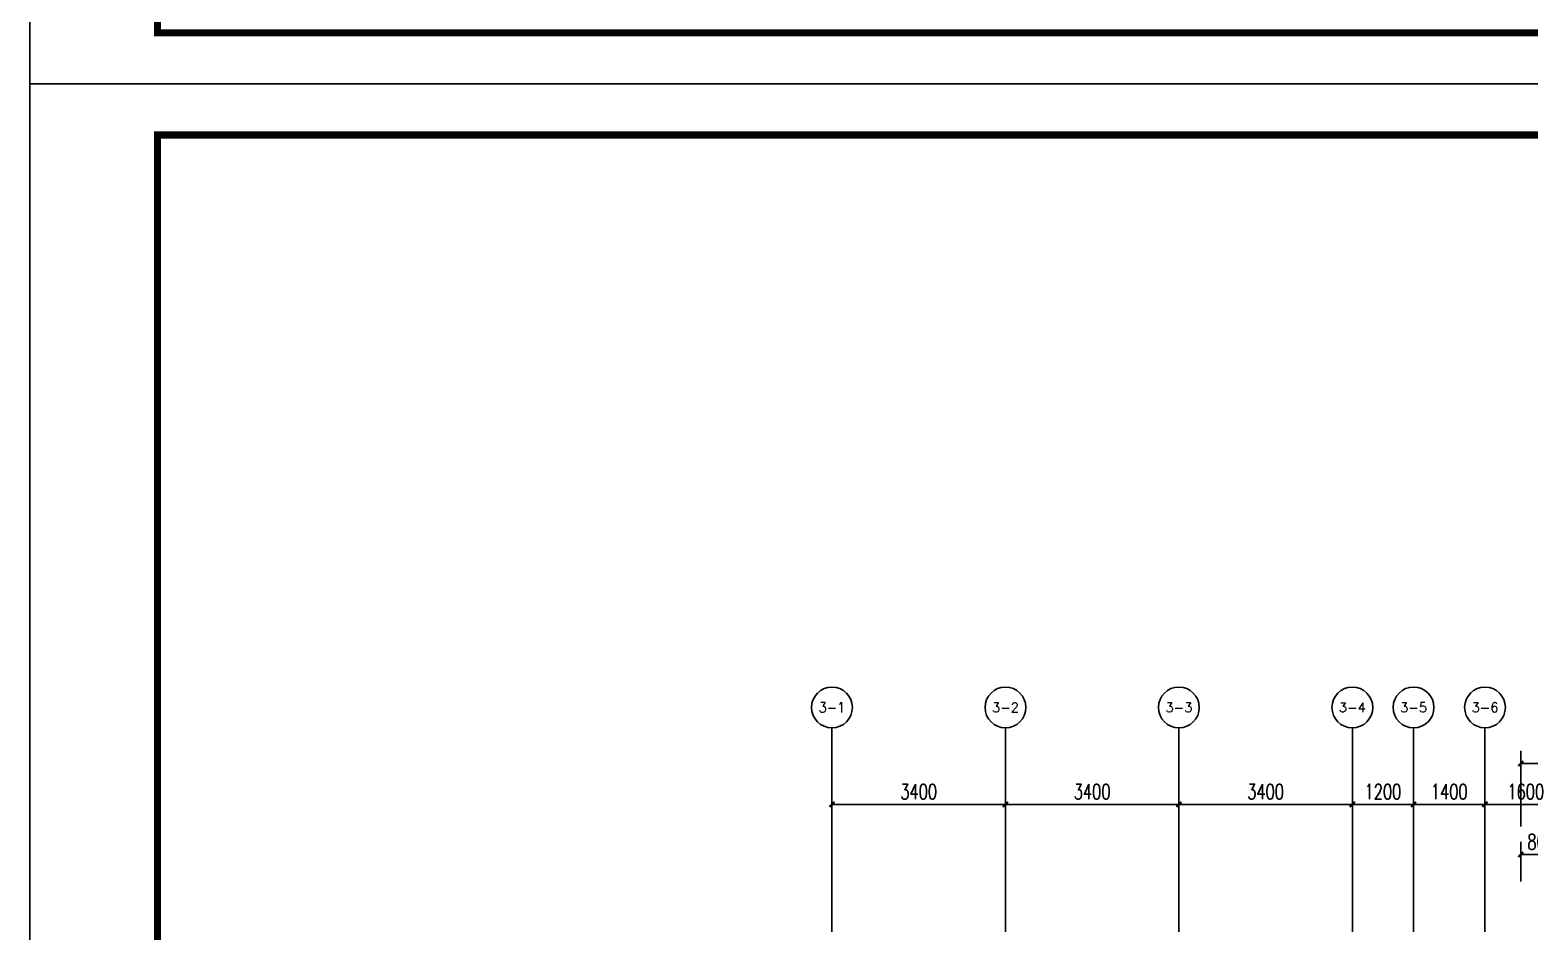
# Model space of a CAD drawing. Extents: x -59851 to 653804, y -249523 to 437614.
# Drawn here: x -59833 to -30432, y -87923 to -70249 of the extents above; entities that cross this region are included whole.
import ezdxf
from ezdxf.enums import TextEntityAlignment as Align

# ---------------------------------------------------------------- set-up
doc = ezdxf.new("R2010")
doc.units = 0
doc.header["$LTSCALE"] = 1000
doc.header["$MEASUREMENT"] = 0
for name, color, linetype in [('A-第三道尺寸线', 105, 'Continuous'), ('AXIS', 3, 'Continuous'), ('AXIS_TEXT', 7, 'Continuous'), ('LABEL_FIXBOX_PM', 7, 'Continuous'), ('LABEL_TXT_PM', 1, 'Continuous')]:
    doc.layers.add(name, color=color, linetype=linetype)
doc.styles.add('_TCH_AXIS', font='COMPLEX', dxfattribs={"bigfont": 'GBCBIG'})
doc.styles.add('_TCH_DIM_T3', font='SIMPLEX.shx', dxfattribs={"width": 0.705882, "bigfont": 'GBCBIG.shx'})
doc.styles.add('COMPLEX', font='COMPLEX')
doc.styles.add('LABEL_TXT_PM', font='pm_njadri_romans1.shx', dxfattribs={"width": 0.7, "bigfont": 'pm_njadri_hztxt.shx'})
doc.dimstyles.new('_TCH_ARCH&&100', dxfattribs={"dimtxt": 297.5, "dimasz": 100, "dimexe": 250, "dimexo": 300, "dimgap": 100, "dimtad": 1, "dimdec": 0, "dimzin": 0, "dimdsep": 46, "dimtxsty": '_TCH_DIM_T3', "dimblk": 'ARCHTICK', "dimcen": 0.09, "dimclrt": 7, "dimazin": 2, "dimtfac": 1, "dimtdec": 0, "dimtix": 1, "dimtmove": 2, "dimatfit": 3, "dimfxl": 0, "dimtolj": 1, "dimtzin": 0, "dimarcsym": 0})

# ---------------------------------------------------------------- blocks, each defined once
blk = doc.blocks.new('PMSheet_A1_20150113_5-3892016032414355901')
at = {"layer": 'LABEL_FIXBOX_PM'}
blk.add_lwpolyline([(0, 594), (841, 594), (841, 0), (0, 0)], close=True, dxfattribs=at)
at = {"layer": 'LABEL_FIXBOX_PM', "const_width": 1.4}
blk.add_lwpolyline([(831, 584), (25, 584), (25, 10), (831, 10)], close=True, dxfattribs=at)
at = {"layer": 'LABEL_TXT_PM', "style": 'LABEL_TXT_PM'}
for tag, height, width, p in [('修改图应说明理由', 4.5, 0.7, (788.35, 468.8)), ('出图章签名', 4.5, 0.7, (759.46, 338.09)), ('建设单位_U01', 4.5, 0.7, (800.9, 212.14)), ('建设单位', 4.5, 0.7, (800.9, 210.2)), ('建设单位_D01', 4.5, 0.7, (800.9, 207.4)), ('项目名称_U01', 4.5, 0.7, (800.9, 200.42)), ('项目名称', 4.5, 0.7, (800.9, 198.19)), ('项目名称_D01', 4.5, 0.7, (800.9, 195.3)), ('设计编号', 4.5, 0.6, (780.76, 187.9)), ('分项号', 4.5, 0.6, (820.26, 188)), ('项目经理', 4.5, 0.7, (780.26, 172)), ('项目经理签名', 4.5, 0.7, (810.18, 172.26)), ('审定', 4.5, 0.7, (780.26, 163.9)), ('审定签名', 4.5, 0.7, (810.18, 164.16)), ('审核', 4.5, 0.7, (780.26, 156)), ('审核签名', 4.5, 0.7, (810.18, 156.26)), ('项目负责', 4.5, 0.7, (780.26, 148)), ('项目负责签名', 4.5, 0.7, (810.18, 148.26)), ('专业负责', 4.5, 0.7, (780.26, 140)), ('专业负责签名', 4.5, 0.7, (810.18, 140.26)), ('校对', 4.5, 0.7, (780.26, 131.9)), ('校对签名', 4.5, 0.7, (810.18, 132.16)), ('设计', 4.5, 0.7, (780.26, 124)), ('设计签名', 4.5, 0.7, (810.18, 124.26)), ('绘制', 4.5, 0.7, (780.26, 115.9)), ('绘制签名', 4.5, 0.7, (810.18, 116.16)), ('方案_01', 4.5, 0.7, (780.26, 95.9)), ('方案_01签名', 4.5, 0.7, (810.18, 96.16)), ('方案_02', 4.5, 0.7, (780.26, 87.9)), ('方案_02签名', 4.5, 0.7, (810.18, 88.16)), ('方案_03', 4.5, 0.7, (780.29, 79.9)), ('方案_03签名', 4.5, 0.7, (810.2, 80.16)), ('方案_04', 4.5, 0.7, (780.26, 71.9)), ('方案_04签名', 4.5, 0.7, (810.18, 72.16)), ('图名_U02', 4.5, 0.7, (790.5, 60.2)), ('图名_U01', 4.5, 0.7, (790.5, 54.2)), ('图名', 4.5, 0.7, (790.5, 47.96)), ('图名_D01', 4.5, 0.7, (790.5, 42.4)), ('图名_D02', 4.5, 0.7, (790.5, 37)), ('图号', 3.5, 0.7, (760.97, 20.95)), ('图档号', 3.5, 0.7, (781.1, 20.95)), ('日期', 3.5, 0.7, (801.07, 20.95)), ('版本号', 3.5, 0.7, (820.27, 20.95))]:
    blk.add_attdef(tag, text='', height=height, dxfattribs=dict(at, width=width)).set_placement(p, align=Align.CENTER)
blk = doc.blocks.new('_ArchTick')
at = {"color": 0, "linetype": 'ByBlock', "const_width": 0.4}
blk.add_lwpolyline([(-0.5, -0.5), (0.5, 0.5)], dxfattribs=at)
blk = doc.blocks.new('*D1841')
at = {"layer": 'A-第三道尺寸线', "color": 0, "lineweight": -2, "transparency": 16777216}
for p, q in [((-30614, -86933), (-30614, -86156)), ((-30614, -86406), (-29814, -86406)), ((-29814, -86933), (-29814, -86156))]:
    blk.add_line(p, q, dxfattribs=at)
at = {"layer": 'Defpoints', "color": 0, "transparency": 16777216}
for p in [(-29814, -86406), (-30614, -87233), (-29814, -87233)]:
    blk.add_point(p, dxfattribs=at)
at = {"layer": 'A-第三道尺寸线', "color": 0, "lineweight": -2, "transparency": 16777216, "xscale": 100, "yscale": 100, "zscale": 100, "rotation": 180}
blk.add_blockref('_ArchTick', (-30614, -86406), dxfattribs=at)
at = {"layer": 'A-第三道尺寸线', "color": 0, "lineweight": -2, "transparency": 16777216, "xscale": 100, "yscale": 100, "zscale": 100}
blk.add_blockref('_ArchTick', (-29814, -86406), dxfattribs=at)
at = {"layer": 'A-第三道尺寸线', "color": 7, "transparency": 16777216, "insert": (-30214, -86157), "char_height": 297.5, "attachment_point": 5, "style": '_TCH_DIM_T3'}
blk.add_mtext('\\A1;800', dxfattribs=at)
blk = doc.blocks.new('*D3146')
at = {"layer": 'AXIS', "color": 0, "lineweight": -2, "transparency": 16777216}
for p, q in [((-44114, -87623), (-44114, -85173)), ((-40714, -87623), (-40714, -85173)), ((-44114, -85423), (-40714, -85423))]:
    blk.add_line(p, q, dxfattribs=at)
at = {"layer": 'Defpoints', "color": 0, "transparency": 16777216}
for p in [(-40714, -85423), (-44114, -87923), (-40714, -87923)]:
    blk.add_point(p, dxfattribs=at)
at = {"layer": 'AXIS', "color": 0, "lineweight": -2, "transparency": 16777216, "xscale": 100, "yscale": 100, "zscale": 100, "rotation": 180}
blk.add_blockref('_ArchTick', (-44114, -85423), dxfattribs=at)
at = {"layer": 'AXIS', "color": 0, "lineweight": -2, "transparency": 16777216, "xscale": 100, "yscale": 100, "zscale": 100}
blk.add_blockref('_ArchTick', (-40714, -85423), dxfattribs=at)
at = {"layer": 'AXIS', "color": 7, "transparency": 16777216, "insert": (-42414, -85174), "char_height": 297.5, "attachment_point": 5, "style": '_TCH_DIM_T3'}
blk.add_mtext('\\A1;3400', dxfattribs=at)
blk = doc.blocks.new('*D3147')
at = {"layer": 'AXIS', "color": 0, "lineweight": -2, "transparency": 16777216}
for p, q in [((-40714, -87623), (-40714, -85173)), ((-37314, -87623), (-37314, -85173)), ((-40714, -85423), (-37314, -85423))]:
    blk.add_line(p, q, dxfattribs=at)
at = {"layer": 'Defpoints', "color": 0, "transparency": 16777216}
for p in [(-37314, -85423), (-40714, -87923), (-37314, -87923)]:
    blk.add_point(p, dxfattribs=at)
at = {"layer": 'AXIS', "color": 0, "lineweight": -2, "transparency": 16777216, "xscale": 100, "yscale": 100, "zscale": 100, "rotation": 180}
blk.add_blockref('_ArchTick', (-40714, -85423), dxfattribs=at)
at = {"layer": 'AXIS', "color": 0, "lineweight": -2, "transparency": 16777216, "xscale": 100, "yscale": 100, "zscale": 100}
blk.add_blockref('_ArchTick', (-37314, -85423), dxfattribs=at)
at = {"layer": 'AXIS', "color": 7, "transparency": 16777216, "insert": (-39014, -85174), "char_height": 297.5, "attachment_point": 5, "style": '_TCH_DIM_T3'}
blk.add_mtext('\\A1;3400', dxfattribs=at)
blk = doc.blocks.new('*D3148')
at = {"layer": 'AXIS', "color": 0, "lineweight": -2, "transparency": 16777216}
for p, q in [((-37314, -87623), (-37314, -85173)), ((-33914, -87623), (-33914, -85173)), ((-37314, -85423), (-33914, -85423))]:
    blk.add_line(p, q, dxfattribs=at)
at = {"layer": 'Defpoints', "color": 0, "transparency": 16777216}
for p in [(-33914, -85423), (-37314, -87923), (-33914, -87923)]:
    blk.add_point(p, dxfattribs=at)
at = {"layer": 'AXIS', "color": 0, "lineweight": -2, "transparency": 16777216, "xscale": 100, "yscale": 100, "zscale": 100, "rotation": 180}
blk.add_blockref('_ArchTick', (-37314, -85423), dxfattribs=at)
at = {"layer": 'AXIS', "color": 0, "lineweight": -2, "transparency": 16777216, "xscale": 100, "yscale": 100, "zscale": 100}
blk.add_blockref('_ArchTick', (-33914, -85423), dxfattribs=at)
at = {"layer": 'AXIS', "color": 7, "transparency": 16777216, "insert": (-35614, -85174), "char_height": 297.5, "attachment_point": 5, "style": '_TCH_DIM_T3'}
blk.add_mtext('\\A1;3400', dxfattribs=at)
blk = doc.blocks.new('*D3149')
at = {"layer": 'AXIS', "color": 0, "lineweight": -2, "transparency": 16777216}
for p, q in [((-33914, -87623), (-33914, -85173)), ((-32714, -87623), (-32714, -85173)), ((-33914, -85423), (-32714, -85423))]:
    blk.add_line(p, q, dxfattribs=at)
at = {"layer": 'Defpoints', "color": 0, "transparency": 16777216}
for p in [(-32714, -85423), (-33914, -87923), (-32714, -87923)]:
    blk.add_point(p, dxfattribs=at)
at = {"layer": 'AXIS', "color": 0, "lineweight": -2, "transparency": 16777216, "xscale": 100, "yscale": 100, "zscale": 100, "rotation": 180}
blk.add_blockref('_ArchTick', (-33914, -85423), dxfattribs=at)
at = {"layer": 'AXIS', "color": 0, "lineweight": -2, "transparency": 16777216, "xscale": 100, "yscale": 100, "zscale": 100}
blk.add_blockref('_ArchTick', (-32714, -85423), dxfattribs=at)
at = {"layer": 'AXIS', "color": 7, "transparency": 16777216, "insert": (-33314, -85174), "char_height": 297.5, "attachment_point": 5, "style": '_TCH_DIM_T3'}
blk.add_mtext('\\A1;1200', dxfattribs=at)
blk = doc.blocks.new('*D3150')
at = {"layer": 'AXIS', "color": 0, "lineweight": -2, "transparency": 16777216}
for p, q in [((-32714, -87623), (-32714, -85173)), ((-31314, -87623), (-31314, -85173)), ((-32714, -85423), (-31314, -85423))]:
    blk.add_line(p, q, dxfattribs=at)
at = {"layer": 'Defpoints', "color": 0, "transparency": 16777216}
for p in [(-31314, -85423), (-32714, -87923), (-31314, -87923)]:
    blk.add_point(p, dxfattribs=at)
at = {"layer": 'AXIS', "color": 0, "lineweight": -2, "transparency": 16777216, "xscale": 100, "yscale": 100, "zscale": 100, "rotation": 180}
blk.add_blockref('_ArchTick', (-32714, -85423), dxfattribs=at)
at = {"layer": 'AXIS', "color": 0, "lineweight": -2, "transparency": 16777216, "xscale": 100, "yscale": 100, "zscale": 100}
blk.add_blockref('_ArchTick', (-31314, -85423), dxfattribs=at)
at = {"layer": 'AXIS', "color": 7, "transparency": 16777216, "insert": (-32014, -85174), "char_height": 297.5, "attachment_point": 5, "style": '_TCH_DIM_T3'}
blk.add_mtext('\\A1;1400', dxfattribs=at)
blk = doc.blocks.new('*D3151')
at = {"layer": 'AXIS', "color": 0, "lineweight": -2, "transparency": 16777216}
for p, q in [((-31314, -87623), (-31314, -85173)), ((-29714, -87623), (-29714, -85173)), ((-31314, -85423), (-29714, -85423))]:
    blk.add_line(p, q, dxfattribs=at)
at = {"layer": 'Defpoints', "color": 0, "transparency": 16777216}
for p in [(-29714, -85423), (-31314, -87923), (-29714, -87923)]:
    blk.add_point(p, dxfattribs=at)
at = {"layer": 'AXIS', "color": 0, "lineweight": -2, "transparency": 16777216, "xscale": 100, "yscale": 100, "zscale": 100, "rotation": 180}
blk.add_blockref('_ArchTick', (-31314, -85423), dxfattribs=at)
at = {"layer": 'AXIS', "color": 0, "lineweight": -2, "transparency": 16777216, "xscale": 100, "yscale": 100, "zscale": 100}
blk.add_blockref('_ArchTick', (-29714, -85423), dxfattribs=at)
at = {"layer": 'AXIS', "color": 7, "transparency": 16777216, "insert": (-30514, -85174), "char_height": 297.5, "attachment_point": 5, "style": '_TCH_DIM_T3'}
blk.add_mtext('\\A1;1600', dxfattribs=at)
blk = doc.blocks.new('*D3164')
at = {"layer": 'AXIS', "color": 0, "lineweight": -2, "transparency": 16777216}
for p, q in [((-30614, -85856), (-30614, -84373)), ((3986, -85856), (3986, -84373)), ((-30614, -84623), (3986, -84623))]:
    blk.add_line(p, q, dxfattribs=at)
at = {"layer": 'Defpoints', "color": 0, "transparency": 16777216}
for p in [(3986, -84623), (-30614, -86156), (3986, -86156)]:
    blk.add_point(p, dxfattribs=at)
at = {"layer": 'AXIS', "color": 0, "lineweight": -2, "transparency": 16777216, "xscale": 100, "yscale": 100, "zscale": 100, "rotation": 180}
blk.add_blockref('_ArchTick', (-30614, -84623), dxfattribs=at)
at = {"layer": 'AXIS', "color": 0, "lineweight": -2, "transparency": 16777216, "xscale": 100, "yscale": 100, "zscale": 100}
blk.add_blockref('_ArchTick', (3986, -84623), dxfattribs=at)
at = {"layer": 'AXIS', "color": 7, "transparency": 16777216, "insert": (-13314, -84374), "char_height": 297.5, "attachment_point": 5, "style": '_TCH_DIM_T3'}
blk.add_mtext('\\A1;34600', dxfattribs=at)
blk = doc.blocks.new('_AXISO')
blk.add_circle((0, 0), 0.5)
at = {"layer": 'AXIS_TEXT', "style": 'COMPLEX', "width": 1.041667}
blk.add_attdef('A', text='', height=0.56, dxfattribs=at).set_placement((-0.25, -0.28), (0.25, -0.28), align=Align.FIT)

msp = doc.modelspace()

# ---------------------------------------------------------------- linework, layer by layer
at = {"layer": 'AXIS'}
for p, q in [((-44113.7, -87923.1), (-44113.7, -83923.1)), ((-40713.7, -87923.1), (-40713.7, -83923.1)), ((-37313.7, -87923.1), (-37313.7, -83923.1)), ((-33913.7, -87923.1), (-33913.7, -83923.1)), ((-32713.7, -87923.1), (-32713.7, -83923.1)), ((-31313.7, -87923.1), (-31313.7, -83923.1))]:
    msp.add_line(p, q, dxfattribs=at)

# ---------------------------------------------------------------- block references
at = {"xscale": 100, "yscale": 100, "zscale": 100}
for p in [(-59833.4, -71305.4), (-59833.4, -130705.4)]:
    msp.add_blockref('PMSheet_A1_20150113_5-3892016032414355901', p, dxfattribs=at)
at = {"layer": 'AXIS'}
ref = msp.add_blockref('_AXISO', (-44113.7, -83523.1), dxfattribs=dict(at, xscale=800, yscale=800, zscale=800))
ref.add_attrib('A', '3-1', dxfattribs={"layer": 'AXIS_TEXT', "height": 202.97, "style": '_TCH_AXIS'}).set_placement((-44374.7, -83624.6), (-43852.8, -83624.6), align=Align.FIT)
ref = msp.add_blockref('_AXISO', (-40713.7, -83523.1), dxfattribs=dict(at, xscale=800, yscale=800, zscale=800))
ref.add_attrib('A', '3-2', dxfattribs={"layer": 'AXIS_TEXT', "height": 187.78, "style": '_TCH_AXIS'}).set_placement((-40977.5, -83617), (-40449.9, -83617), align=Align.FIT)
ref = msp.add_blockref('_AXISO', (-37313.7, -83523.1), dxfattribs=dict(at, xscale=800, yscale=800, zscale=800))
ref.add_attrib('A', '3-3', dxfattribs={"layer": 'AXIS_TEXT', "height": 187.78, "style": '_TCH_AXIS'}).set_placement((-37577.5, -83617), (-37049.9, -83617), align=Align.FIT)
ref = msp.add_blockref('_AXISO', (-33913.7, -83523.1), dxfattribs=dict(at, xscale=800, yscale=800, zscale=800))
ref.add_attrib('A', '3-4', dxfattribs={"layer": 'AXIS_TEXT', "height": 182.29, "style": '_TCH_AXIS'}).set_placement((-34178.5, -83614.3), (-33649, -83614.3), align=Align.FIT)
ref = msp.add_blockref('_AXISO', (-32713.7, -83523.1), dxfattribs=dict(at, xscale=800, yscale=800, zscale=800))
ref.add_attrib('A', '3-5', dxfattribs={"layer": 'AXIS_TEXT', "height": 187.78, "style": '_TCH_AXIS'}).set_placement((-32977.5, -83617), (-32449.9, -83617), align=Align.FIT)
ref = msp.add_blockref('_AXISO', (-31313.7, -83523.1), dxfattribs=dict(at, xscale=800, yscale=800, zscale=800))
ref.add_attrib('A', '3-6', dxfattribs={"layer": 'AXIS_TEXT', "height": 187.78, "style": '_TCH_AXIS'}).set_placement((-31577.5, -83617), (-31049.9, -83617), align=Align.FIT)

# ---------------------------------------------------------------- dimensions: what is measured, and where the dimension line sits
at = {"layer": 'A-第三道尺寸线'}
dim = msp.add_aligned_dim(p1=(-30613.7, -87233.1), p2=(-29813.7, -87233.1), distance=827.2, dimstyle='_TCH_ARCH&&100', dxfattribs=at)
dim.commit()
dim.dimension.update_dxf_attribs({"geometry": '*D1841', "text_midpoint": (-30213.7, -86157.2)})
at = {"layer": 'AXIS'}
for p1, p2, distance, picture, middle in [((-30613.7, -86155.9), (3986.3, -86155.9), 1532.8, '*D3164', (-13313.7, -84374.4)), ((-44113.7, -87923.1), (-40713.7, -87923.1), 2500, '*D3146', (-42413.7, -85174.4)), ((-40713.7, -87923.1), (-37313.7, -87923.1), 2500, '*D3147', (-39013.7, -85174.4)), ((-37313.7, -87923.1), (-33913.7, -87923.1), 2500, '*D3148', (-35613.7, -85174.4)), ((-33913.7, -87923.1), (-32713.7, -87923.1), 2500, '*D3149', (-33313.7, -85174.4)), ((-32713.7, -87923.1), (-31313.7, -87923.1), 2500, '*D3150', (-32013.7, -85174.4)), ((-31313.7, -87923.1), (-29713.7, -87923.1), 2500, '*D3151', (-30513.7, -85174.4))]:
    dim = msp.add_aligned_dim(p1=p1, p2=p2, distance=distance, dimstyle='_TCH_ARCH&&100', dxfattribs=at)
    dim.commit()
    dim.dimension.update_dxf_attribs({"geometry": picture, "text_midpoint": middle})

doc.saveas('drawing.dxf')
